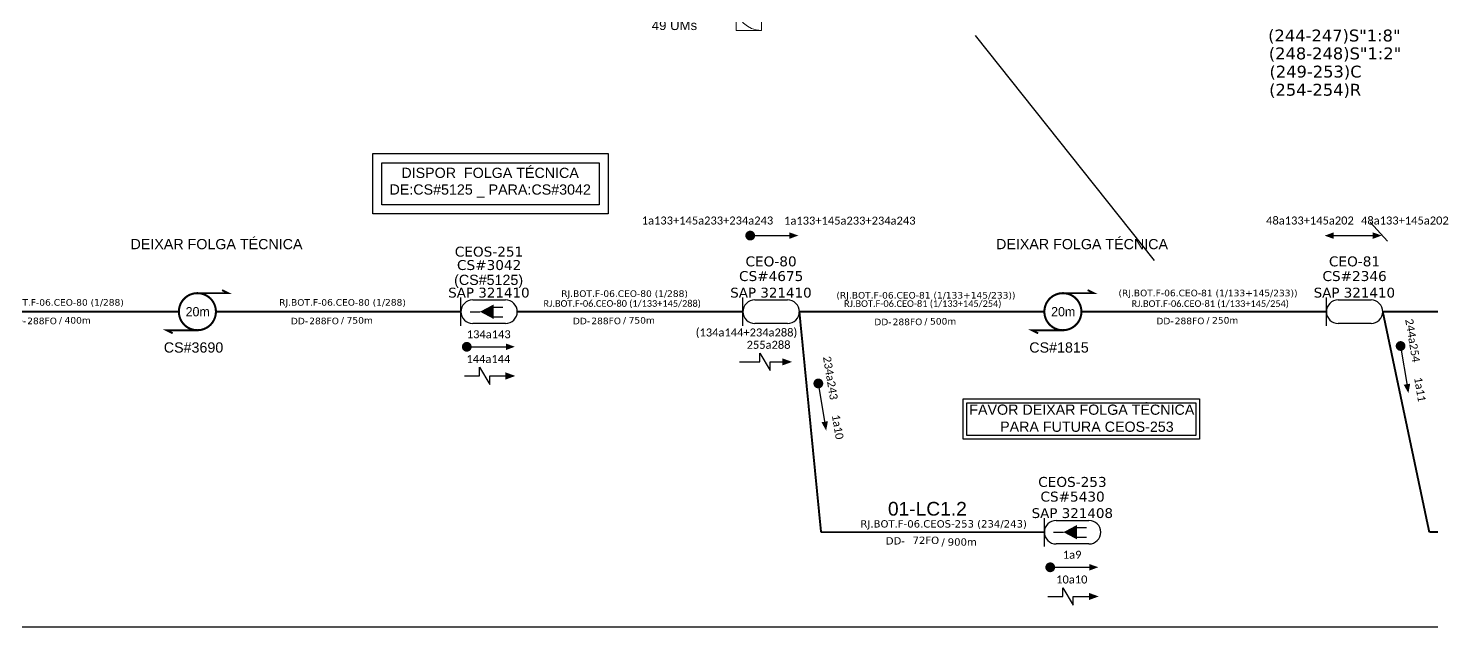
# Model space of a CAD drawing. Header units: inches. Extents: x 2341 to 4108, y -90 to 504.
# Drawn here: x 2518.4 to 2856.8, y -90.1 to 54.3 of the extents above; entities that cross this region are included whole.
import ezdxf
from ezdxf.enums import TextEntityAlignment as Align

# ---------------------------------------------------------------- set-up
doc = ezdxf.new("R2010")
doc.units = ezdxf.units.IN
doc.header["$MEASUREMENT"] = 0
doc.linetypes.add('ARILSUPP', pattern=[2.98, 1.42, -0.71, 0.14, -0.71])
for name, color, linetype, lineweight in [("20.0-LEGENDA DOS CDO'S", 1, 'Continuous', 0), ('20.1-CDO_INTERIOR', 1, 'Continuous', 0), ('40.1-ETIQUETAS', 1, 'Continuous', 20)]:
    doc.layers.add(name, color=color, linetype=linetype, lineweight=lineweight)
for name, color, linetype in [('20.4-CEOS', 1, 'Continuous'), ('20.5-CABO AÉREO', 1, 'Continuous'), ('CEO', 1, 'Continuous'), ('LC1', 3, 'Continuous'), ('Quadra', 98, 'Continuous'), ('SETA', 7, 'Continuous')]:
    doc.layers.add(name, color=color, linetype=linetype)
doc.styles.add('ARIAL', font='arial.ttf')
doc.styles.add('siredit', font='verdana.ttf')

# ---------------------------------------------------------------- blocks, each defined once
blk = doc.blocks.new('ETIQUETA_RS5F')
at = {"layer": '40.1-ETIQUETAS', "color": 0, "style": 'siredit'}
blk.add_text('/', height=1.5, dxfattribs=at).set_placement((1.55, -1.95), align=Align.MIDDLE_RIGHT)
for tag, p in [('ETIQUETA_R_SECUNDARIA', (1.18, 2.1)), ('ETIQUETA_R_PRIMARIA', (1.18, 4.1)), ('F_ATIVAS/F_MORTAS', (1.11, -4.24))]:
    blk.add_attdef(tag, text='', height=1.5, dxfattribs=at).set_placement(p, align=Align.MIDDLE_CENTER)
for tag, p in [('TIPO_CABO', (-6.62, -2.12)), ('CAP_CABO', (0.37, -2.09))]:
    blk.add_attdef(tag, text='', height=1.5, dxfattribs=at).set_placement(p, align=Align.MIDDLE_RIGHT)
blk.add_attdef('METROS', text='', height=1.5, dxfattribs=at).set_placement((2.11, -1.95), align=Align.MIDDLE_LEFT)
for tag, p in [('FUSÃO_1', (0.82, -8.39)), ('FUSÃO_2', (0.82, -10.6)), ('FUSÃO_3', (0.82, -12.93)), ('FUSÃO_4', (0.82, -15.14)), ('FUSÃO_5', (0.82, -17.16))]:
    blk.add_attdef(tag, text='', height=1.5, dxfattribs=at).set_placement(p, align=Align.CENTER)
blk = doc.blocks.new('CDOI_CT_ESQ')
at = {"layer": '20.1-CDO_INTERIOR', "color": 0, "lineweight": 18}
blk.add_lwpolyline([(-2.12, -2.13), (-2.12, 2.12), (0, 2.12), (0.01, -2.13)], close=True, dxfattribs=at)
blk.add_circle((-1.06, 0), 0.68, dxfattribs=at)
blk.add_arc((0.01, 0), 2.13, 90.0276, 270.0276, dxfattribs=at)
at = {"layer": "20.0-LEGENDA DOS CDO'S", "color": 0, "style": 'ARIAL'}
for tag, p in [('CDO_N', (-9.3, 2.69)), ('SAP', (-9.3, 0.61)), ('SURVEY', (-9.3, 1.6)), ('1:XX', (-9.31, -1.08)), ('UMS', (-9.31, -2.09))]:
    blk.add_attdef(tag, p, '', height=0.68, rotation=359.9724, dxfattribs=at)
blk.add_attdef('FIBRAS_UTILIZADAS', text='', height=0.68, rotation=359.9724, dxfattribs=at).set_placement((-1.59, 2.69), align=Align.CENTER)
blk = doc.blocks.new('*U26')
at = {"layer": '20.4-CEOS', "color": 7, "style": 'siredit'}
for tag, p in [('FIBRAS_SPLITTER', (0, 0)), ('FIBRAS_TOP_C', (0, -4.13)), ('RESERVA_FINAIS', (0, -5.46))]:
    blk.add_attdef(tag, p, '', height=1.01, dxfattribs=at)
for tag, p, flags in [('ID_ATIVIDADE', (0, -6.77), 3), ('FATOR', (0, -8.09), 1), ('QTDE', (0, -9.4), 1), ('FID', (0, -10.71), 1)]:
    blk.add_attdef(tag, p, '', height=1.01, dxfattribs=dict(at, flags=flags))
blk = doc.blocks.new('*U28')
at = {"layer": '20.4-CEOS', "color": 7, "style": 'siredit'}
blk.add_attdef('FIBRAS_SPLITTER', (0, 0), '', height=1.01, dxfattribs=at)
for tag, p, flags in [('ID_ATIVIDADE', (0, -1.48), 3), ('FATOR', (0, -2.79), 1), ('QTDE', (0, -4.11), 1), ('FID', (0, -5.42), 1)]:
    blk.add_attdef(tag, p, '', height=1.01, dxfattribs=dict(at, flags=flags))

msp = doc.modelspace()

# ---------------------------------------------------------------- linework, layer by layer
msp.add_lwpolyline([(2340.92, -90.07), (3179.49, -90.07), (3179.49, 503.93), (2340.92, 503.93), (2340.92, -90.07)])
for points in [[(2601.51, 24.02), (2658.24, 24.02), (2658.24, 9.51), (2601.51, 9.51)], [(2603.68, 21.84), (2656.07, 21.84), (2656.07, 11.68), (2603.68, 11.68)]]:
    msp.add_lwpolyline(points, close=True)
at = {"color": 0, "const_width": 1.18}
for points in [[(2691.88, 4.26, 1), (2693.06, 4.27, 1)], [(2849.13, -21.77, 1), (2849.32, -22.93, 1)], [(2708.79, -30.8, 1), (2708.98, -31.97, 1)]]:
    msp.add_lwpolyline(points, format="xyb", close=True, dxfattribs=at)
at = {"color": 0}
for points in [[(2692.47, 4.27), (2701.89, 4.27)], [(2833.09, 4.27), (2842.52, 4.27)], [(2694.81, -26.2), (2694.81, -24.11), (2697.31, -28.28), (2697.31, -26.2)]]:
    msp.add_lwpolyline(points, dxfattribs=at)
at = {"color": 7}
for points, const_width in [([(2559.22, -9.61, 1.000012), (2559.22, -18.54, 0.999978)], 0.496), ([(2767.83, -9.61, 1.000012), (2767.83, -18.54, 0.999978)], 0.496), ([(2623.56, -22.54, 1), (2624.74, -22.54, 1)], 1.18), ([(2764.19, -75.7, 1), (2765.37, -75.69, 1)], 1.18)]:
    msp.add_lwpolyline(points, format="xyb", close=True, dxfattribs=dict(at, const_width=const_width))
at = {"color": 7, "const_width": 0.465}
for points in [[(2559.22, -9.61), (2566.66, -9.61), (2565.17, -8.87)], [(2767.83, -9.61), (2775.27, -9.61), (2773.78, -8.87)], [(2559.22, -18.54), (2551.78, -18.54), (2553.27, -19.29)], [(2767.83, -18.54), (2760.39, -18.54), (2761.87, -19.29)]]:
    msp.add_lwpolyline(points, dxfattribs=at)
at = {"color": 7}
for points in [[(2624.15, -22.54), (2633.58, -22.54)], [(2627.21, -29.57), (2627.21, -27.48), (2629.7, -31.65), (2629.7, -29.57)], [(2764.78, -75.7), (2774.2, -75.7)], [(2767.83, -82.72), (2767.83, -80.64), (2770.32, -84.81), (2770.33, -82.72)]]:
    msp.add_lwpolyline(points, dxfattribs=at)
at = {"color": 3, "ltscale": 9e-07}
for points in [[(2743.78, -35.1), (2800.78, -35.1), (2800.78, -44.8), (2743.78, -44.8)], [(2744.69, -36.01), (2799.87, -36.01), (2799.87, -43.89), (2744.69, -43.89)]]:
    msp.add_lwpolyline(points, close=True, dxfattribs=at)
at = {"layer": '20.4-CEOS', "color": 7}
for p, q in [((2625.57, -11.25), (2633.5, -11.25)), ((2693.55, -11.25), (2701.48, -11.25)), ((2834.17, -11.25), (2842.1, -11.25)), ((2633.5, -16.9), (2625.57, -16.9)), ((2701.48, -16.9), (2693.55, -16.9)), ((2842.1, -16.91), (2834.17, -16.91))]:
    msp.add_line(p, q, dxfattribs=at)
at = {"layer": '20.4-CEOS', "color": 8}
for p, q in [((2766.19, -64.41), (2774.12, -64.41)), ((2774.12, -70.06), (2766.19, -70.06))]:
    msp.add_line(p, q, dxfattribs=at)
at = {"layer": '20.4-CEOS', "color": 7}
for points in [[(2622.74, -17.49), (2622.74, -10.67)], [(2630.47, -12.96), (2632.88, -12.96)], [(2690.72, -17.49), (2690.72, -10.67)], [(2831.35, -17.49), (2831.35, -10.67)], [(2624.93, -14.08), (2627.34, -14.08)], [(2630.47, -15.31), (2632.88, -15.31)]]:
    msp.add_lwpolyline(points, dxfattribs=at)
msp.add_lwpolyline([(2627.34, -14.08, 0, 3.49, 0), (2630.62, -14.08, 3.49, 3.49, 0)], format="xyseb", dxfattribs=at)
at = {"layer": '20.4-CEOS', "color": 8}
for points in [[(2763.36, -70.64), (2763.36, -63.82)], [(2765.56, -67.23), (2767.96, -67.23)], [(2771.09, -66.11), (2773.5, -66.11)], [(2771.09, -68.46), (2773.5, -68.46)]]:
    msp.add_lwpolyline(points, dxfattribs=at)
msp.add_lwpolyline([(2767.96, -67.23, 0, 3.49, 0), (2771.24, -67.23, 3.49, 3.49, 0)], format="xyseb", dxfattribs=at)
at = {"layer": '20.4-CEOS', "color": 7}
for centre, start, end in [((2625.57, -14.08), 90, 270), ((2633.5, -14.08), 270, 90), ((2693.55, -14.08), 90, 270), ((2701.48, -14.08), 270, 90), ((2834.17, -14.08), 90, 270), ((2842.1, -14.08), 270, 90)]:
    msp.add_arc(centre, 2.83, start, end, dxfattribs=at)
at = {"layer": '20.4-CEOS', "color": 8}
for centre, start, end in [((2766.19, -67.23), 90, 270), ((2774.12, -67.23), 270, 90)]:
    msp.add_arc(centre, 2.83, start, end, dxfattribs=at)
at = {"layer": '20.5-CABO AÉREO', "color": 7, "ltscale": 8, "const_width": 0.472}
for points in [[(2495.7, -14.08), (2554.76, -14.08)], [(2563.68, -14.08), (2622.74, -14.08)], [(2636.32, -14.08), (2690.72, -14.08)], [(2704.31, -14.08), (2763.36, -14.08)], [(2704.31, -14.08), (2709.54, -67.23)], [(2772.29, -14.08), (2831.35, -14.08)], [(2844.93, -14.08), (2903.98, -14.08)], [(2844.93, -14.08), (2856.14, -67.21)], [(2709.54, -67.23), (2763.36, -67.23)], [(2856.14, -67.21), (2903.98, -67.11)]]:
    msp.add_lwpolyline(points, dxfattribs=at)
at = {"layer": 'Quadra'}
for points in [[(2789.88, -1.73), (2746.73, 52.5)], [(2841.9, 7.53), (2846.08, 2.9)]]:
    msp.add_lwpolyline(points, dxfattribs=at)
at = {"layer": 'SETA', "color": 0}
for points in [[(2849.22, -22.35), (2850.88, -32.37)], [(2689.91, -26.2), (2694.81, -26.2)], [(2697.31, -26.2), (2701.08, -26.2)], [(2708.88, -31.39), (2710.54, -41.4)]]:
    msp.add_lwpolyline(points, dxfattribs=at)
at = {"layer": 'SETA', "color": 7}
for points in [[(2623.59, -29.57), (2627.21, -29.57)], [(2629.7, -29.57), (2633.48, -29.57)], [(2764.22, -82.72), (2767.83, -82.72)], [(2770.33, -82.72), (2774.1, -82.72)]]:
    msp.add_lwpolyline(points, dxfattribs=at)
at = {"layer": 'SETA', "color": 0}
for points in [[(2701.89, 5.05), (2704.06, 4.28), (2701.9, 3.48)], [(2833.09, 3.48), (2830.93, 4.25), (2833.09, 5.05)], [(2842.51, 5.05), (2844.68, 4.28), (2842.52, 3.48)], [(2700.18, -25.31), (2702.56, -26.18), (2700.18, -27.05)], [(2851.54, -31.43), (2851.11, -33.7), (2849.98, -31.69)], [(2711.2, -40.47), (2710.77, -42.73), (2709.64, -40.73)]]:
    msp.add_solid(points, dxfattribs=at)
at = {"layer": 'SETA', "color": 7}
for points in [[(2633.58, -21.75), (2635.74, -22.53), (2633.58, -23.33)], [(2633.48, -28.7), (2635.86, -29.57), (2633.48, -30.44)], [(2774.2, -74.91), (2776.37, -75.68), (2774.21, -76.48)], [(2774.1, -81.86), (2776.48, -82.72), (2774.1, -83.59)]]:
    msp.add_solid(points, dxfattribs=at)

# ---------------------------------------------------------------- block references
at = {"layer": '20.1-CDO_INTERIOR', "color": 252}
ref = msp.add_blockref('CDOI_CT_ESQ', (2695.12, 59.75), dxfattribs=dict(at, xscale=2.834645669291339, yscale=2.834645669291339, zscale=2.834645669291339))
ref.add_attrib('CDO_N', 'CDOI-25217', (2668.77, 67.38), dxfattribs={"layer": "20.0-LEGENDA DOS CDO'S", "color": 8, "height": 2.268, "rotation": 359.9724, "style": 'ARIAL'})
ref.add_attrib('FIBRAS_UTILIZADAS', '       (PARC/0)', dxfattribs={"layer": "20.0-LEGENDA DOS CDO'S", "color": 8, "height": 2.2677, "rotation": 359.9724, "style": 'ARIAL'}).set_placement((2690.63, 67.37), align=Align.CENTER)
ref.add_attrib('SURVEY', 'SV-R27053', (2668.78, 64.29), dxfattribs={"layer": "20.0-LEGENDA DOS CDO'S", "color": 8, "height": 2.268, "rotation": 359.9724, "style": 'ARIAL'})
ref.add_attrib('SAP', 'SAP', (2668.77, 61.49), dxfattribs={"layer": "20.0-LEGENDA DOS CDO'S", "color": 8, "height": 2.268, "rotation": 359.9724, "style": 'ARIAL'})
ref.add_attrib('1:XX', '1:64', (2668.75, 56.7), dxfattribs={"layer": "20.0-LEGENDA DOS CDO'S", "color": 8, "height": 2.268, "rotation": 359.9724, "style": 'ARIAL'})
ref.add_attrib('UMS', '49 UMs', (2668.75, 53.82), dxfattribs={"layer": "20.0-LEGENDA DOS CDO'S", "color": 8, "height": 2.268, "rotation": 359.9724, "style": 'ARIAL'})
at = {"layer": '20.4-CEOS', "color": 0, "lineweight": 0}
ref = msp.add_blockref('*U26', (2817.3, 51.07), dxfattribs=dict(at, xscale=2.834645669291339, yscale=2.834645669291339, zscale=2.834645669291339))
ref.add_attrib('FIBRAS_SPLITTER', '(244-247)S"1:8"', (2817.3, 51.07), dxfattribs={"color": 5, "height": 2.8621, "style": 'siredit'})
ref.add_attrib('FIBRAS_TOP_C', '(249-253)C', (2817.62, 42.37), dxfattribs={"color": 5, "height": 2.862, "style": 'siredit'})
ref.add_attrib('RESERVA_FINAIS', '(254-254)R', (2817.54, 37.99), dxfattribs={"color": 5, "height": 2.862, "style": 'siredit'})
ref = msp.add_blockref('*U28', (2817.46, 46.75), dxfattribs=dict(at, xscale=2.834645669291339, yscale=2.834645669291339, zscale=2.834645669291339))
ref.add_attrib('FIBRAS_SPLITTER', '(248-248)S"1:2"', (2817.46, 46.75), dxfattribs={"color": 5, "height": 2.8621, "style": 'siredit'})
at = {"layer": '40.1-ETIQUETAS', "color": 7}
ref = msp.add_blockref('ETIQUETA_RS5F', (2660.89, -14.08), dxfattribs=dict(at, xscale=1.062992125983822, yscale=1.062992125984359, zscale=1.062992125984252))
ref.add_attrib('ETIQUETA_R_SECUNDARIA', 'RJ.BOT.F-06.CEO-80 (1/288)', dxfattribs={"color": 0, "height": 1.5945, "style": 'siredit'}).set_placement((2662.18, -9.72), align=Align.MIDDLE_CENTER)
ref.add_attrib('TIPO_CABO', 'DD-', dxfattribs={"color": 0, "height": 1.594, "style": 'siredit'}).set_placement((2653.89, -16.33), align=Align.MIDDLE_RIGHT)
ref.add_attrib('CAP_CABO', '288FO', dxfattribs={"color": 0, "height": 1.594, "style": 'siredit'}).set_placement((2661.32, -16.3), align=Align.MIDDLE_RIGHT)
ref.add_attrib('METROS', '750m', dxfattribs={"color": 0, "height": 1.594, "style": 'siredit'}).set_placement((2663.17, -16.16), align=Align.MIDDLE_LEFT)
ref = msp.add_blockref('ETIQUETA_RS5F', (2733.53, -14.31), dxfattribs=dict(at, xscale=1.062992125983822, yscale=1.062992125984359, zscale=1.062992125984252))
ref.add_attrib('ETIQUETA_R_SECUNDARIA', '(RJ.BOT.F-06.CEO-81 (1/133+145/233))', dxfattribs={"color": 0, "height": 1.5945, "style": 'siredit'}).set_placement((2734.82, -10.12), align=Align.MIDDLE_CENTER)
ref.add_attrib('TIPO_CABO', 'DD-', dxfattribs={"color": 0, "height": 1.594, "style": 'siredit'}).set_placement((2726.53, -16.56), align=Align.MIDDLE_RIGHT)
ref.add_attrib('CAP_CABO', '288FO', dxfattribs={"color": 0, "height": 1.594, "style": 'siredit'}).set_placement((2733.95, -16.53), align=Align.MIDDLE_RIGHT)
ref.add_attrib('METROS', '500m', dxfattribs={"color": 0, "height": 1.594, "style": 'siredit'}).set_placement((2735.81, -16.39), align=Align.MIDDLE_LEFT)
ref = msp.add_blockref('ETIQUETA_RS5F', (2801.52, -14.08), dxfattribs=dict(at, xscale=1.062992125983822, yscale=1.062992125984359, zscale=1.062992125984252))
ref.add_attrib('ETIQUETA_R_SECUNDARIA', '(RJ.BOT.F-06.CEO-81 (1/133+145/233))', dxfattribs={"color": 0, "height": 1.5945, "style": 'siredit'}).set_placement((2802.81, -9.58), align=Align.MIDDLE_CENTER)
ref.add_attrib('TIPO_CABO', 'DD-', dxfattribs={"color": 0, "height": 1.594, "style": 'siredit'}).set_placement((2794.52, -16.33), align=Align.MIDDLE_RIGHT)
ref.add_attrib('CAP_CABO', '288FO', dxfattribs={"color": 0, "height": 1.594, "style": 'siredit'}).set_placement((2801.94, -16.3), align=Align.MIDDLE_RIGHT)
ref.add_attrib('METROS', '250m', dxfattribs={"color": 0, "height": 1.594, "style": 'siredit'}).set_placement((2803.79, -16.16), align=Align.MIDDLE_LEFT)
ref = msp.add_blockref('ETIQUETA_RS5F', (2524.93, -14.08), dxfattribs=dict(at, xscale=1.062992125983822, yscale=1.062992125984359, zscale=1.062992125984252))
ref.add_attrib('ETIQUETA_R_SECUNDARIA', 'RJ.BOT.F-06.CEO-80 (1/288)', dxfattribs={"color": 0, "height": 1.5945, "style": 'siredit'}).set_placement((2526.22, -11.84), align=Align.MIDDLE_CENTER)
ref.add_attrib('TIPO_CABO', 'DD-', dxfattribs={"color": 0, "height": 1.594, "style": 'siredit'}).set_placement((2517.93, -16.33), align=Align.MIDDLE_RIGHT)
ref.add_attrib('CAP_CABO', '288FO', dxfattribs={"color": 0, "height": 1.594, "style": 'siredit'}).set_placement((2525.35, -16.3), align=Align.MIDDLE_RIGHT)
ref.add_attrib('METROS', '400m', dxfattribs={"color": 0, "height": 1.594, "style": 'siredit'}).set_placement((2527.2, -16.16), align=Align.MIDDLE_LEFT)
ref = msp.add_blockref('ETIQUETA_RS5F', (2592.91, -14.08), dxfattribs=dict(at, xscale=1.062992125983822, yscale=1.062992125984359, zscale=1.062992125984252))
ref.add_attrib('ETIQUETA_R_SECUNDARIA', 'RJ.BOT.F-06.CEO-80 (1/288)', dxfattribs={"color": 0, "height": 1.5945, "style": 'siredit'}).set_placement((2594.2, -11.84), align=Align.MIDDLE_CENTER)
ref.add_attrib('TIPO_CABO', 'DD-', dxfattribs={"color": 0, "height": 1.594, "style": 'siredit'}).set_placement((2585.91, -16.33), align=Align.MIDDLE_RIGHT)
ref.add_attrib('CAP_CABO', '288FO', dxfattribs={"color": 0, "height": 1.594, "style": 'siredit'}).set_placement((2593.33, -16.3), align=Align.MIDDLE_RIGHT)
ref.add_attrib('METROS', '750m', dxfattribs={"color": 0, "height": 1.594, "style": 'siredit'}).set_placement((2595.19, -16.16), align=Align.MIDDLE_LEFT)
at = {"layer": '40.1-ETIQUETAS', "color": 0}
ref = msp.add_blockref('ETIQUETA_RS5F', (2737.54, -67.28), dxfattribs=dict(at, xscale=1.181102362204724, yscale=1.181102362204724, zscale=1.181102362204724))
ref.add_attrib('ETIQUETA_R_SECUNDARIA', 'RJ.BOT.F-06.CEOS-253 (234/243)', dxfattribs={"color": 0, "height": 1.7717, "style": 'siredit'}).set_placement((2739.09, -65.22), align=Align.MIDDLE_CENTER)
ref.add_attrib('TIPO_CABO', 'DD-', dxfattribs={"color": 0, "height": 1.772, "style": 'siredit'}).set_placement((2729.76, -69.32), align=Align.MIDDLE_RIGHT)
ref.add_attrib('CAP_CABO', '72FO', dxfattribs={"color": 0, "height": 1.772, "style": 'siredit'}).set_placement((2738, -69.19), align=Align.MIDDLE_RIGHT)
ref.add_attrib('METROS', '900m', dxfattribs={"color": 0, "height": 1.772, "style": 'siredit'}).set_placement((2740.07, -69.59), align=Align.MIDDLE_LEFT)

# ---------------------------------------------------------------- texts
at = {"color": 7, "style": 'ARIAL'}
for s, height, p in [('DISPOR  FOLGA TÉCNICA', 2.4608, (2608.38, 18.17)), ('DE:CS#5125 _ PARA:CS#3042', 2.4608, (2605.53, 14.15)), ('(CS#5125)', 2.461, (2621.1, -7.63)), ('CS#3690', 2.461, (2551.12, -23.93)), ('FAVOR DEIXAR FOLGA TÉCNICA', 2.4608, (2745.27, -38.92)), ('PARA FUTURA CEOS-253', 2.4608, (2752.7, -43.03))]:
    msp.add_text(s, height=height, rotation=359.9867, dxfattribs=at).set_placement(p)
at = {"color": 0, "style": 'ARIAL'}
for s, height, p in [('DEIXAR FOLGA TÉCNICA', 2.4608, (2543.11, 0.99)), ('DEIXAR FOLGA TÉCNICA', 2.4608, (2751.72, 0.99)), ('CS#1815', 2.461, (2759.73, -23.93))]:
    msp.add_text(s, height=height, rotation=359.9867, dxfattribs=at).set_placement(p)
at = {"color": 7}
for p in [(2556.39, -15.19), (2765, -15.19)]:
    msp.add_text('20m', height=2.232, dxfattribs=at).set_placement(p)
at = {"layer": '20.4-CEOS', "color": 7, "style": 'siredit'}
for s, height, p in [('CS#3042', 2.395, (2629.54, -2.83)), ('CS#2346', 2.395, (2838.14, -5.49)), ('SAP 321410', 2.362, (2629.48, -9.48)), ('SAP 321410', 2.362, (2697.46, -9.48)), ('SAP 321410', 2.362, (2838.08, -9.48)), ('CS#5430', 2.395, (2770.16, -58.65)), ('SAP 321408', 2.362, (2770.1, -62.63))]:
    msp.add_text(s, height=height, dxfattribs=at).set_placement(p, align=Align.MIDDLE_CENTER)
at = {"layer": '20.4-CEOS', "color": 0, "style": 'siredit'}
msp.add_text('CS#4675', height=2.395, dxfattribs=at).set_placement((2697.52, -5.49), align=Align.MIDDLE_CENTER)
at = {"layer": '40.1-ETIQUETAS', "color": 7}
for s, insert, char_height, width, attachment_point, style in [('\\fCalibri|b0|i0|c0|p34;1a133+145a233+234a243', (2682.16, 7.89), 1.9287, 32.9465, 5, 'ARIAL'), ('\\fCalibri|b0|i0|c0|p34;1a133+145a233+234a243', (2716.47, 7.86), 1.9287, 32.9465, 5, 'ARIAL'), ('{\\fCalibri|b0|i0|c0|p34;RJ.BOT.F-06.CEO-80 (1/133+145/288)}', (2642.63, -11.3), 1.5945, 39.8833, 1, 'siredit'), ('{\\fCalibri|b0|i0|c0|p34;RJ.BOT.F-06.CEO-81 (1/133+145/254)}', (2715.07, -11.33), 1.5945, 39.8833, 1, 'siredit'), ('\\fCalibri|b0|i0|c0|p34;RJ.BOT.F-06.CEO-81 (1/133+145/254)', (2784.37, -11.33), 1.5945, 39.8833, 1, 'siredit'), ('{\\fCalibri|b0|i0|c0|p34;134a143}', (2629.44, -19.53), 1.9287, 32.9465, 5, 'ARIAL'), ('{\\fCalibri|b0|i0|c0|p34;144a144}', (2629.36, -25.48), 1.9287, 32.9465, 5, 'ARIAL'), ('{\\fCalibri|b0|i0|c0|p34;1a9}', (2770.06, -72.68), 1.9287, 32.9465, 5, 'ARIAL'), ('{\\fCalibri|b0|i0|c0|p34;10a10}', (2769.98, -78.64), 1.9287, 32.9465, 5, 'ARIAL')]:
    msp.add_mtext(s, dxfattribs=dict(at, insert=insert, char_height=char_height, width=width, attachment_point=attachment_point, style=style))
at = {"layer": '40.1-ETIQUETAS', "color": 0, "char_height": 1.9287, "width": 32.9465, "attachment_point": 5, "style": 'ARIAL'}
for s, insert in [('{\\fCalibri|b0|i0|c0|p34;48a133+145a202}', (2827.38, 7.89)), ('{\\fCalibri|b0|i0|c0|p34;48a133+145a202}', (2850.26, 7.89)), ('{\\fCalibri|b0|i0|c0|p34;(134a144+234a288)}', (2691.57, -19.29)), ('{\\fCalibri|b0|i0|c0|p34;255a288}', (2696.89, -22.07))]:
    msp.add_mtext(s, dxfattribs=dict(at, insert=insert))
at = {"layer": '40.1-ETIQUETAS', "color": 0, "char_height": 1.9287, "width": 32.9465, "attachment_point": 5, "rotation": 279.4257, "style": 'ARIAL'}
for s, insert in [('{\\fCalibri|b0|i0|c0|p34;244a254}', (2852.13, -21.02)), ('{\\fCalibri|b0|i0|c0|p34;234a243}', (2711.8, -30.06)), ('{\\fCalibri|b0|i0|c0|p34;1a11}', (2853.91, -32.82)), ('{\\fCalibri|b0|i0|c0|p34;1a10}', (2713.57, -41.86))]:
    msp.add_mtext(s, dxfattribs=dict(at, insert=insert))
at = {"layer": 'CEO', "color": 7, "style": 'siredit'}
for s, p in [('CEOS-251', (2629.51, 0.4)), ('CEO-81', (2838.12, -1.95)), ('CEOS-253', (2770.13, -55.11))]:
    msp.add_text(s, height=2.395, dxfattribs=at).set_placement(p, align=Align.MIDDLE_CENTER)
at = {"layer": 'CEO', "color": 0, "style": 'siredit'}
msp.add_text('CEO-80', height=2.395, dxfattribs=at).set_placement((2697.49, -1.95), align=Align.MIDDLE_CENTER)
at = {"layer": 'LC1', "color": 0, "linetype": 'ARILSUPP', "style": 'ARIAL'}
msp.add_text('01-LC1.2', height=3.307, dxfattribs=at).set_placement((2735.17, -61.58), align=Align.MIDDLE_CENTER)

doc.saveas('drawing.dxf')
